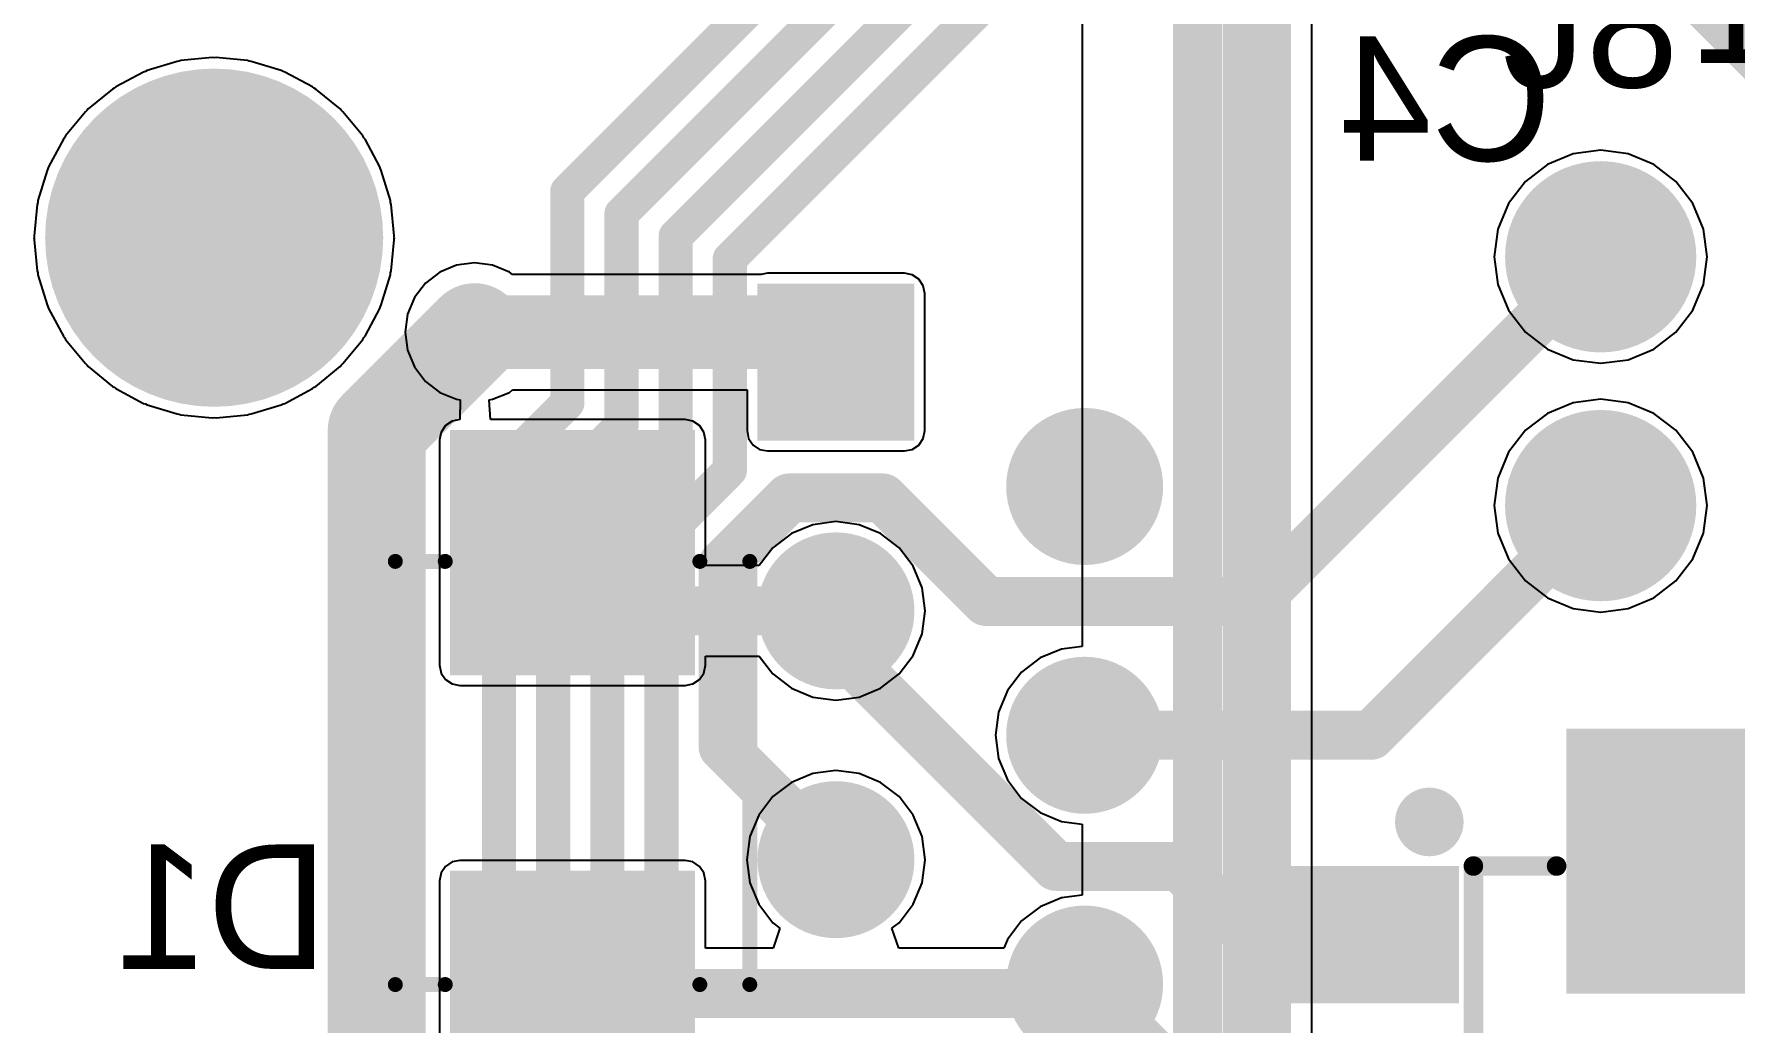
# Model space of a CAD drawing. Extents: x 5 to 126, y 30 to 120.
# Drawn here: x 35.25 to 52.61, y 63.45 to 73.54 of the extents above; entities that cross this region are included whole.
import ezdxf

# ---------------------------------------------------------------- set-up
doc = ezdxf.new("R2010")
doc.units = 0
doc.layers.get('0').update_dxf_attribs({"linetype": 'CONTINUOUS'})
for name, color, linetype in [('BOTTOMLAYER', 5, 'CONTINUOUS'), ('BOTTOMOVERLAY', 54, 'CONTINUOUS'), ('BOTTOMPASTE', 16, 'CONTINUOUS'), ('BOTTOMSOLDER', 6, 'CONTINUOUS'), ('MECHANICAL15', 56, 'CONTINUOUS'), ('MULTILAYER', 9, 'CONTINUOUS'), ('TOPLAYER', 1, 'CONTINUOUS'), ('TOPOVERLAY', 2, 'CONTINUOUS'), ('TOPPASTE', 8, 'CONTINUOUS'), ('TOPSOLDER', 216, 'CONTINUOUS')]:
    doc.layers.add(name, color=color, linetype=linetype)

# ---------------------------------------------------------------- blocks, each defined once
blk = doc.blocks.new('22_23_2021_13')
at = {"layer": 'BOTTOMLAYER', "const_width": 0.8749995199999999}
for points in [[(-1.70749976, 0, 1), (-0.83250024, 0, 1)], [(0.83250024, 0, 1), (1.70749976, 0, 1)]]:
    blk.add_lwpolyline(points, format="xyb", close=True, dxfattribs=at)
at = {"layer": 'BOTTOMSOLDER', "const_width": 0.9765995199999999}
for points in [[(-1.75829976, 0, 1), (-0.7817002399999999, 0, 1)], [(0.7817002399999999, 0, 1), (1.75829976, 0, 1)]]:
    blk.add_lwpolyline(points, format="xyb", close=True, dxfattribs=at)
at = {"layer": 'MULTILAYER', "const_width": 0.8749995199999999}
for points in [[(-1.70749976, 0, 1), (-0.83250024, 0, 1)], [(0.83250024, 0, 1), (1.70749976, 0, 1)]]:
    blk.add_lwpolyline(points, format="xyb", close=True, dxfattribs=at)
at = {"layer": 'TOPLAYER', "const_width": 0.8749995199999999}
for points in [[(-1.70749976, 0, 1), (-0.83250024, 0, 1)], [(0.83250024, 0, 1), (1.70749976, 0, 1)]]:
    blk.add_lwpolyline(points, format="xyb", close=True, dxfattribs=at)
at = {"layer": 'TOPSOLDER', "const_width": 0.9765995199999999}
for points in [[(-1.75829976, 0, 1), (-0.7817002399999999, 0, 1)], [(0.7817002399999999, 0, 1), (1.75829976, 0, 1)]]:
    blk.add_lwpolyline(points, format="xyb", close=True, dxfattribs=at)
blk = doc.blocks.new('DO_214AA_B_____________B_0')
at = {"layer": 'BOTTOMLAYER'}
for points in [[(-3.40000082, -1.15000024), (-1.10000034, -1.15000024), (-3.40000082, 1.15000024), (-1.10000034, 1.15000024)], [(1.10000034, -1.15000024), (3.40000082, -1.15000024), (1.10000034, 1.15000024), (3.40000082, 1.15000024)]]:
    blk.add_solid(points, dxfattribs=at)
at = {"layer": 'BOTTOMOVERLAY', "const_width": 0.1524}
for points in [[(2.16000076, 1.80999892), (-2.16000076, 1.80999892)], [(-2.16000076, 1.29999994), (-2.16000076, 1.80999892)], [(2.16000076, 1.29999994), (2.16000076, 1.80999892)], [(-2.16000076, -1.80999892), (-2.16000076, -1.29999994)], [(2.16000076, -1.80999892), (2.16000076, -1.29999994)], [(2.16000076, -1.80999892), (-2.16000076, -1.80999892)]]:
    blk.add_lwpolyline(points, dxfattribs=at)
at = {"layer": 'BOTTOMOVERLAY', "const_width": 0.0762}
for points in [[(-2.19810076, 1.80999892, 1), (-2.12190076, 1.80999892, 1)], [(-2.19810076, 1.80999892, 1), (-2.12190076, 1.80999892, 1)], [(2.12190076, 1.80999892, 1), (2.19810076, 1.80999892, 1)], [(2.12190076, 1.80999892, 1), (2.19810076, 1.80999892, 1)], [(-2.19810076, 1.29999994, 1), (-2.12190076, 1.29999994, 1)], [(2.12190076, 1.29999994, 1), (2.19810076, 1.29999994, 1)], [(-2.19810076, -1.29999994, 1), (-2.12190076, -1.29999994, 1)], [(2.12190076, -1.29999994, 1), (2.19810076, -1.29999994, 1)], [(-2.19810076, -1.80999892, 1), (-2.12190076, -1.80999892, 1)], [(-2.19810076, -1.80999892, 1), (-2.12190076, -1.80999892, 1)], [(2.12190076, -1.80999892, 1), (2.19810076, -1.80999892, 1)], [(2.12190076, -1.80999892, 1), (2.19810076, -1.80999892, 1)]]:
    blk.add_lwpolyline(points, format="xyb", close=True, dxfattribs=at)
at = {"layer": 'BOTTOMPASTE'}
for points in [[(-3.40000082, -1.15000024), (-1.10000034, -1.15000024), (-3.40000082, 1.15000024), (-1.10000034, 1.15000024)], [(1.10000034, -1.15000024), (3.40000082, -1.15000024), (1.10000034, 1.15000024), (3.40000082, 1.15000024)]]:
    blk.add_solid(points, dxfattribs=at)
at = {"layer": 'BOTTOMSOLDER'}
for points in [[(-3.50160082, -1.25160024), (-0.99840034, -1.25160024), (-3.50160082, 1.25160024), (-0.99840034, 1.25160024)], [(0.99840034, -1.25160024), (3.50160082, -1.25160024), (0.99840034, 1.25160024), (3.50160082, 1.25160024)]]:
    blk.add_solid(points, dxfattribs=at)
blk = doc.blocks.new('61500814221_20')
at = {"layer": 'BOTTOMLAYER'}
for points, const_width in [([(-3.5249993, 6.729984, 1), (-2.8250007, 6.729984, 1)], 0.6999985999999999), ([(-0.9849992999999999, 6.729984, 1), (-0.2850007, 6.729984, 1)], 0.6999985999999999), ([(1.5550007, 6.729984, 1), (2.2549993, 6.729984, 1)], 0.6999985999999999), ([(-2.2549993, 4.189984, 1), (-1.5550007, 4.189984, 1)], 0.6999985999999999), ([(0.2850007, 4.189984, 1), (0.9849992999999999, 4.189984, 1)], 0.6999985999999999), ([(-6.52750028, -2.160016, 1), (-4.90249972, -2.160016, 1)], 1.6250031)]:
    blk.add_lwpolyline(points, format="xyb", close=True, dxfattribs=dict(at, const_width=const_width))
blk.add_solid([(-5.1449986, 3.4899854), (-3.7450014, 3.4899854), (-5.1449986, 4.8899826), (-3.7450014, 4.8899826)], dxfattribs=at)
at = {"layer": 'BOTTOMSOLDER'}
for points, const_width in [([(-3.5757993, 6.729984, 1), (-2.7742007, 6.729984, 1)], 0.8015985999999999), ([(-1.0357993, 6.729984, 1), (-0.2342007, 6.729984, 1)], 0.8015985999999999), ([(1.5042007, 6.729984, 1), (2.3057993, 6.729984, 1)], 0.8015985999999999), ([(-2.3057993, 4.189984, 1), (-1.5042007, 4.189984, 1)], 0.8015985999999999), ([(0.2342007, 4.189984, 1), (1.0357993, 4.189984, 1)], 0.8015985999999999), ([(-6.57830028, -2.160016, 1), (-4.85169972, -2.160016, 1)], 1.7266031)]:
    blk.add_lwpolyline(points, format="xyb", close=True, dxfattribs=dict(at, const_width=const_width))
blk.add_solid([(-5.2465986, 3.3883854), (-3.6434014, 3.3883854), (-5.2465986, 4.9915826), (-3.6434014, 4.9915826)], dxfattribs=at)
at = {"layer": 'MULTILAYER'}
for points, const_width in [([(-3.5249993, 6.729984, 1), (-2.8250007, 6.729984, 1)], 0.6999985999999999), ([(-0.9849992999999999, 6.729984, 1), (-0.2850007, 6.729984, 1)], 0.6999985999999999), ([(1.5550007, 6.729984, 1), (2.2549993, 6.729984, 1)], 0.6999985999999999), ([(-2.2549993, 4.189984, 1), (-1.5550007, 4.189984, 1)], 0.6999985999999999), ([(0.2850007, 4.189984, 1), (0.9849992999999999, 4.189984, 1)], 0.6999985999999999), ([(-6.52750028, -2.160016, 1), (-4.90249972, -2.160016, 1)], 1.6250031)]:
    blk.add_lwpolyline(points, format="xyb", close=True, dxfattribs=dict(at, const_width=const_width))
blk.add_solid([(-5.1449986, 3.4899854), (-3.7450014, 3.4899854), (-5.1449986, 4.8899826), (-3.7450014, 4.8899826)], dxfattribs=at)
at = {"layer": 'TOPLAYER'}
for points, const_width in [([(-3.5249993, 6.729984, 1), (-2.8250007, 6.729984, 1)], 0.6999985999999999), ([(-0.9849992999999999, 6.729984, 1), (-0.2850007, 6.729984, 1)], 0.6999985999999999), ([(1.5550007, 6.729984, 1), (2.2549993, 6.729984, 1)], 0.6999985999999999), ([(-2.2549993, 4.189984, 1), (-1.5550007, 4.189984, 1)], 0.6999985999999999), ([(0.2850007, 4.189984, 1), (0.9849992999999999, 4.189984, 1)], 0.6999985999999999), ([(-6.52750028, -2.160016, 1), (-4.90249972, -2.160016, 1)], 1.6250031)]:
    blk.add_lwpolyline(points, format="xyb", close=True, dxfattribs=dict(at, const_width=const_width))
blk.add_solid([(-5.1449986, 3.4899854), (-3.7450014, 3.4899854), (-5.1449986, 4.8899826), (-3.7450014, 4.8899826)], dxfattribs=at)
at = {"layer": 'TOPOVERLAY', "const_width": 0.1999996}
blk.add_lwpolyline([(7.899999439999999, 8.23998352), (-7.899999439999999, 8.23998352)], dxfattribs=at)
at = {"layer": 'TOPSOLDER'}
for points, const_width in [([(-3.5757993, 6.729984, 1), (-2.7742007, 6.729984, 1)], 0.8015985999999999), ([(-1.0357993, 6.729984, 1), (-0.2342007, 6.729984, 1)], 0.8015985999999999), ([(1.5042007, 6.729984, 1), (2.3057993, 6.729984, 1)], 0.8015985999999999), ([(-2.3057993, 4.189984, 1), (-1.5042007, 4.189984, 1)], 0.8015985999999999), ([(0.2342007, 4.189984, 1), (1.0357993, 4.189984, 1)], 0.8015985999999999), ([(-6.57830028, -2.160016, 1), (-4.85169972, -2.160016, 1)], 1.7266031)]:
    blk.add_lwpolyline(points, format="xyb", close=True, dxfattribs=dict(at, const_width=const_width))
blk.add_solid([(-5.2465986, 3.3883854), (-3.6434014, 3.3883854), (-5.2465986, 4.9915826), (-3.6434014, 4.9915826)], dxfattribs=at)
blk = doc.blocks.new('WE_CST_EE5_27')
at = {"layer": 'MECHANICAL15', "const_width": 0.0999998}
for points in [[(0, -0.1999996), (0, 0.1999996)], [(-0.1999996, 0), (0.1999996, 0)]]:
    blk.add_lwpolyline(points, dxfattribs=at)
at = {"layer": 'MECHANICAL15', "const_width": 0.0499999}
for points in [[(-0.02499868, 0.1999996, 1), (0.02499868, 0.1999996, 1)], [(-0.22499828, 0, 1), (-0.17500092, 0, 1)], [(0.17500092, 0, 1), (0.22499828, 0, 1)], [(-0.02499868, -0.1999996, 1), (0.02499868, -0.1999996, 1)]]:
    blk.add_lwpolyline(points, format="xyb", close=True, dxfattribs=at)
at = {"layer": 'TOPLAYER'}
for points in [[(-1.49999954, 1.34999984), (1.49999954, 1.34999984), (-1.49999954, 3.84999992), (1.49999954, 3.84999992)], [(-4.39999882, 1.25000004), (-2.80000202, 1.25000004), (-4.39999882, 2.44999764), (-2.80000202, 2.44999764)], [(2.80000202, 1.25000004), (4.39999882, 1.25000004), (2.80000202, 2.44999764), (4.39999882, 2.44999764)], [(-4.39999882, -0.5999987999999999), (-2.80000202, -0.5999987999999999), (-4.39999882, 0.5999987999999999), (-2.80000202, 0.5999987999999999)], [(2.80000202, -0.5999987999999999), (4.39999882, -0.5999987999999999), (2.80000202, 0.5999987999999999), (4.39999882, 0.5999987999999999)], [(-4.39999882, -2.44999764), (-2.80000202, -2.44999764), (-4.39999882, -1.25000004), (-2.80000202, -1.25000004)], [(-1.49999954, -3.84999992), (1.49999954, -3.84999992), (-1.49999954, -1.34999984), (1.49999954, -1.34999984)], [(2.80000202, -2.44999764), (4.39999882, -2.44999764), (2.80000202, -1.25000004), (4.39999882, -1.25000004)]]:
    blk.add_solid(points, dxfattribs=at)
at = {"layer": 'TOPOVERLAY'}
for points, const_width in [([(-2.89999928, 2.99999908, 1), (-3.09999888, 2.99999908, 1)], 0.499999), ([(-3.22499736, 2.99999908, 1), (-2.9750004, 2.99999908, 1)], 0.2499995), ([(-3.02499776, 2.99999908, 1), (-2.7750008, 2.99999908, 1)], 0.2499995), ([(-2.59999988, 2.54999998, 1), (-2.50000008, 2.54999998, 1)], 0.0999998), ([(-2.59999988, 2.54999998, 1), (-2.50000008, 2.54999998, 1)], 0.0999998), ([(-1.74999904, 2.54999998, 1), (-1.64999924, 2.54999998, 1)], 0.0999998), ([(1.65000178, 2.54999998, 1), (1.75000158, 2.54999998, 1)], 0.0999998), ([(2.50000008, 2.54999998, 1), (2.59999988, 2.54999998, 1)], 0.0999998), ([(2.50000008, 2.54999998, 1), (2.59999988, 2.54999998, 1)], 0.0999998), ([(-2.59999988, -2.54999998, 1), (-2.50000008, -2.54999998, 1)], 0.0999998), ([(-2.59999988, -2.54999998, 1), (-2.50000008, -2.54999998, 1)], 0.0999998), ([(-1.75000158, -2.54999998, 1), (-1.65000178, -2.54999998, 1)], 0.0999998), ([(1.65000178, -2.54999998, 1), (1.75000158, -2.54999998, 1)], 0.0999998), ([(2.50000008, -2.54999998, 1), (2.59999988, -2.54999998, 1)], 0.0999998), ([(2.50000008, -2.54999998, 1), (2.59999988, -2.54999998, 1)], 0.0999998)]:
    blk.add_lwpolyline(points, format="xyb", close=True, dxfattribs=dict(at, const_width=const_width))
at = {"layer": 'TOPOVERLAY', "const_width": 0.1999996}
for points in [[(-2.54999998, -2.54999998), (-2.54999998, 2.54999998)], [(-2.54999998, 2.54999998), (-1.69999914, 2.54999998)], [(1.70000168, 2.54999998), (2.54999998, 2.54999998)], [(2.54999998, -2.54999998), (2.54999998, 2.54999998)], [(-2.54999998, -2.54999998), (-1.70000168, -2.54999998)], [(1.70000168, -2.54999998), (2.54999998, -2.54999998)]]:
    blk.add_lwpolyline(points, dxfattribs=at)
at = {"layer": 'TOPPASTE'}
for points in [[(-1.49999954, 1.34999984), (1.49999954, 1.34999984), (-1.49999954, 3.84999992), (1.49999954, 3.84999992)], [(-4.39999882, 1.25000004), (-2.80000202, 1.25000004), (-4.39999882, 2.44999764), (-2.80000202, 2.44999764)], [(2.80000202, 1.25000004), (4.39999882, 1.25000004), (2.80000202, 2.44999764), (4.39999882, 2.44999764)], [(-4.39999882, -0.5999987999999999), (-2.80000202, -0.5999987999999999), (-4.39999882, 0.5999987999999999), (-2.80000202, 0.5999987999999999)], [(2.80000202, -0.5999987999999999), (4.39999882, -0.5999987999999999), (2.80000202, 0.5999987999999999), (4.39999882, 0.5999987999999999)], [(-4.39999882, -2.44999764), (-2.80000202, -2.44999764), (-4.39999882, -1.25000004), (-2.80000202, -1.25000004)], [(-1.49999954, -3.84999992), (1.49999954, -3.84999992), (-1.49999954, -1.34999984), (1.49999954, -1.34999984)], [(2.80000202, -2.44999764), (4.39999882, -2.44999764), (2.80000202, -1.25000004), (4.39999882, -1.25000004)]]:
    blk.add_solid(points, dxfattribs=at)
at = {"layer": 'TOPSOLDER'}
for points in [[(-1.60159954, 1.24839984), (1.60159954, 1.24839984), (-1.60159954, 3.95159992), (1.60159954, 3.95159992)], [(-4.50159882, 1.14840004), (-2.69840202, 1.14840004), (-4.50159882, 2.55159764), (-2.69840202, 2.55159764)], [(2.69840202, 1.14840004), (4.50159882, 1.14840004), (2.69840202, 2.55159764), (4.50159882, 2.55159764)], [(-4.50159882, -0.7015988), (-2.69840202, -0.7015988), (-4.50159882, 0.7015988), (-2.69840202, 0.7015988)], [(2.69840202, -0.7015988), (4.50159882, -0.7015988), (2.69840202, 0.7015988), (4.50159882, 0.7015988)], [(-4.50159882, -2.55159764), (-2.69840202, -2.55159764), (-4.50159882, -1.14840004), (-2.69840202, -1.14840004)], [(2.69840202, -2.55159764), (4.50159882, -2.55159764), (2.69840202, -1.14840004), (4.50159882, -1.14840004)], [(-1.60159954, -3.95159992), (1.60159954, -3.95159992), (-1.60159954, -1.24839984), (1.60159954, -1.24839984)]]:
    blk.add_solid(points, dxfattribs=at)

msp = doc.modelspace()

# ---------------------------------------------------------------- linework, layer by layer
at = {"layer": 'BOTTOMLAYER'}
for p, q in [((45.95617936, 74.64586544), (45.95617936, 67.292855)), ((48.29846322, 57.90745086), (48.29846322, 73.9682036)), ((36.73159786, 73.26675211999999), (36.71128548, 73.2647506)), ((36.7511203, 73.27267286), (36.73159786, 73.26675211999999)), ((37.06967694, 73.30404693999999), (36.7511203, 73.27267286)), ((37.08998932, 73.30204796), (37.06967694, 73.30404693999999)), ((37.11029154, 73.30404693999999), (37.08998932, 73.30204796)), ((37.42884818, 73.27267286), (37.11029154, 73.30404693999999)), ((37.44837062, 73.26674958), (37.42884818, 73.27267286)), ((37.468683, 73.2647506), (37.44837062, 73.26674958)), ((36.36744822, 73.15628751999999), (36.08514754, 73.00539119999999)), ((36.38697574, 73.1622108), (36.36744822, 73.15628751999999)), ((36.40497164, 73.17182978), (36.38697574, 73.1622108)), ((36.71128548, 73.2647506), (36.40497164, 73.17182978)), ((37.77499684, 73.17182978), (37.468683, 73.2647506)), ((37.79299528, 73.16220826), (37.77499684, 73.17182978)), ((37.81251772, 73.15628751999999), (37.79299528, 73.16220826)), ((38.09482094, 73.00539374), (37.81251772, 73.15628751999999)), ((36.05137824, 72.98282838), (35.80393906, 72.77976045999999)), ((36.06936398, 72.99244227999999), (36.05137824, 72.98282838)), ((36.06937414, 72.9924499), (36.06936398, 72.99244227999999)), ((36.06938684, 72.99245752), (36.06937414, 72.9924499)), ((36.08514754, 73.00539119999999), (36.06938684, 72.99245752)), ((38.11058672, 72.99245244), (38.09482094, 73.00539374)), ((38.11060704, 72.99243974), (38.11058672, 72.99245244)), ((38.1285877, 72.98282838), (38.11060704, 72.99243974)), ((38.37602941999999, 72.77976045999999), (38.1285877, 72.98282838)), ((35.77522182, 72.75104322), (35.5721539, 72.5036015)), ((35.79098252, 72.7639769), (35.77522182, 72.75104322)), ((35.79099268, 72.7639896), (35.79098252, 72.7639769)), ((35.79100538, 72.76399975999999), (35.79099268, 72.7639896)), ((35.80393906, 72.77976045999999), (35.79100538, 72.76399975999999)), ((38.3889631, 72.76399975999999), (38.37602941999999, 72.77976045999999)), ((38.3889758, 72.7639896), (38.3889631, 72.76399975999999)), ((38.38898596, 72.7639769), (38.3889758, 72.7639896)), ((38.40474666, 72.75104322), (38.38898596, 72.7639769)), ((38.60781458, 72.50360404), (38.40474666, 72.75104322)), ((35.54958853999999, 72.46983474), (35.39869476, 72.18753152)), ((35.56252984, 72.48560051999999), (35.54958853999999, 72.46983474)), ((35.56254254, 72.48562084), (35.56252984, 72.48560051999999)), ((35.5721539, 72.5036015), (35.56254254, 72.48562084)), ((38.61742848, 72.4856183), (38.60781458, 72.50360404)), ((38.6174361, 72.48560814), (38.61742848, 72.4856183)), ((38.61744372, 72.48559544), (38.6174361, 72.48560814)), ((38.6303774, 72.46983474), (38.61744372, 72.48559544)), ((38.78127371999999, 72.18753405999999), (38.6303774, 72.46983474)), ((50.96853408, 72.32044718), (50.70625114, 72.21180629999999)), ((51.25000163999999, 72.35750324), (50.96853408, 72.32044718)), ((51.5314692, 72.32044718), (51.25000163999999, 72.35750324)), ((51.79375214, 72.21180629999999), (51.5314692, 72.32044718)), ((35.3831525, 72.15001063999999), (35.29023168, 71.84369679999999)), ((35.39277402, 72.16800907999999), (35.3831525, 72.15001063999999)), ((35.39869476, 72.18753152), (35.39277402, 72.16800907999999)), ((38.787197, 72.16800654), (38.78127371999999, 72.18753405999999)), ((38.79681598, 72.15001063999999), (38.787197, 72.16800654)), ((38.88973679999999, 71.84369679999999), (38.79681598, 72.15001063999999)), ((50.70625114, 72.21180629999999), (50.48102171999999, 72.03897961999999)), ((52.01898156, 72.03897961999999), (51.79375214, 72.21180629999999)), ((50.48102171999999, 72.03897961999999), (50.30819503999999, 71.81375274)), ((52.19180824, 71.81375274), (52.01898156, 72.03897961999999)), ((35.28230942, 71.80386198), (35.25093534, 71.48530534)), ((35.28823269999999, 71.82338442), (35.28230942, 71.80386198)), ((35.29023168, 71.84369679999999), (35.28823269999999, 71.82338442)), ((38.89173831999999, 71.82338442), (38.88973679999999, 71.84369679999999)), ((38.89765906, 71.80386198), (38.89173831999999, 71.82338442)), ((38.92903314, 71.48530534), (38.89765906, 71.80386198)), ((50.30819503999999, 71.81375274), (50.19955416, 71.55146726)), ((52.30044912, 71.55146726), (52.19180824, 71.81375274)), ((50.19955416, 71.55146726), (50.1624981, 71.2699997)), ((52.33750517999999, 71.2699997), (52.30044912, 71.55146726)), ((35.25194118, 71.47507929999999), (35.24993712, 71.46499804)), ((35.24993712, 71.46499804), (35.25194118, 71.45491677999999)), ((35.25093534, 71.48530534), (35.25194118, 71.47507929999999)), ((35.25194118, 71.45491677999999), (35.25093534, 71.44469074)), ((35.25093534, 71.44469074), (35.28230942, 71.1261341)), ((38.89765906, 71.1261341), (38.92903314, 71.44469074)), ((38.9280273, 71.47507929999999), (38.92903314, 71.48530534)), ((38.93003136, 71.46499804), (38.9280273, 71.47507929999999)), ((38.9280273, 71.45491677999999), (38.93003136, 71.46499804)), ((38.92903314, 71.44469074), (38.9280273, 71.45491677999999)), ((39.56640296, 71.18510782), (39.39533904, 71.11425197999999)), ((39.74997384, 71.20927592), (39.56640296, 71.18510782)), ((39.93354472, 71.18510782), (39.74997384, 71.20927592)), ((40.10460864, 71.11425197999999), (39.93354472, 71.18510782)), ((50.1624981, 71.2699997), (50.19955416, 70.98853213999999)), ((52.30044912, 70.98853213999999), (52.33750517999999, 71.2699997)), ((35.28230942, 71.1261341), (35.28823016, 71.10661166)), ((35.28823016, 71.10661166), (35.29023168, 71.08629927999999)), ((35.29023168, 71.08629927999999), (35.3831525, 70.77998543999999)), ((38.79681598, 70.77998543999999), (38.88973679999999, 71.08629927999999)), ((38.88973679999999, 71.08629927999999), (38.89173578, 71.10661166)), ((38.89173578, 71.10661166), (38.89765906, 71.1261341)), ((39.39533904, 71.11425197999999), (39.24844576, 71.00153694)), ((40.13681584, 71.08953778), (40.10460864, 71.11425197999999)), ((42.67644754, 71.08953778), (40.13681584, 71.08953778)), ((42.73998564, 71.10217682), (42.67644754, 71.08953778)), ((44.13998283999999, 71.10217682), (42.73998564, 71.10217682)), ((44.2192664, 71.08640596), (44.13998283999999, 71.10217682)), ((44.28648242, 71.04149622), (44.2192664, 71.08640596)), ((44.33139216, 70.9742802), (44.28648242, 71.04149622)), ((39.13573072, 70.85464112), (39.06487488, 70.68357974)), ((39.24844576, 71.00153694), (39.13573072, 70.85464112)), ((44.34716302, 70.89499664), (44.33139216, 70.9742802)), ((44.34716302, 69.49499944), (44.34716302, 70.89499664)), ((50.19955416, 70.98853213999999), (50.30819503999999, 70.72624666)), ((52.19180824, 70.72624666), (52.30044912, 70.98853213999999)), ((35.3831525, 70.77998543999999), (35.39277148, 70.76198954)), ((35.39277148, 70.76198954), (35.39869476, 70.74246201999999)), ((35.39869476, 70.74246201999999), (35.54959108, 70.46016134)), ((38.63037994, 70.46016134), (38.78127371999999, 70.74246456)), ((38.78127371999999, 70.74246456), (38.78719445999999, 70.76198699999999)), ((38.78719445999999, 70.76198699999999), (38.79681598, 70.77998543999999)), ((39.06487488, 70.68357974), (39.04070678, 70.50000886)), ((50.30819503999999, 70.72624666), (50.48102171999999, 70.50101978)), ((52.01898156, 70.50101978), (52.19180824, 70.72624666)), ((39.04070678, 70.50000886), (39.06487488, 70.31643797999999)), ((50.48102171999999, 70.50101978), (50.70625114, 70.3281931)), ((51.79375214, 70.3281931), (52.01898156, 70.50101978)), ((35.54959108, 70.46016134), (35.56252476, 70.44440064)), ((35.56252476, 70.44440064), (35.56253238, 70.44438794)), ((35.56253238, 70.44438794), (35.56254, 70.44437778)), ((35.56254, 70.44437778), (35.5721539, 70.42639204)), ((35.5721539, 70.42639204), (35.77522182, 70.17895286)), ((38.40474666, 70.17895286), (38.60781458, 70.42639458)), ((38.60781458, 70.42639458), (38.61742594, 70.44437524)), ((38.61742594, 70.44437524), (38.61743864, 70.44439555999999)), ((38.61743864, 70.44439555999999), (38.63037994, 70.46016134)), ((39.06487488, 70.31643797999999), (39.13573072, 70.14537659999999)), ((50.70625114, 70.3281931), (50.96853408, 70.21955222)), ((51.5314692, 70.21955222), (51.79375214, 70.3281931)), ((35.77522182, 70.17895286), (35.79098252, 70.16601917999999)), ((35.79098252, 70.16601917999999), (35.79099268, 70.16600648)), ((35.79099268, 70.16600648), (35.79100538, 70.16599631999999)), ((35.79100538, 70.16599631999999), (35.80393906, 70.15023561999999)), ((35.80393906, 70.15023561999999), (36.05138078, 69.9471677)), ((38.12859024, 69.9471677), (38.37602941999999, 70.15023561999999)), ((38.37602941999999, 70.15023561999999), (38.3889631, 70.16599631999999)), ((38.3889631, 70.16599631999999), (38.3889758, 70.16600648)), ((38.3889758, 70.16600648), (38.38898596, 70.16601917999999)), ((38.38898596, 70.16601917999999), (38.40474666, 70.17895286)), ((39.13573072, 70.14537659999999), (39.24844576, 69.99848078)), ((50.96853408, 70.21955222), (51.25000163999999, 70.18249616)), ((51.25000163999999, 70.18249616), (51.5314692, 70.21955222)), ((39.24844576, 69.99848078), (39.39533904, 69.88576574)), ((36.05138078, 69.9471677), (36.06936143999999, 69.93755634)), ((36.06936143999999, 69.93755634), (36.06938176, 69.93754364)), ((36.06938176, 69.93754364), (36.08514754, 69.92460233999999)), ((36.08514754, 69.92460233999999), (36.36745076, 69.77370856)), ((37.81252026, 69.77370856), (38.09482094, 69.92460487999999)), ((38.09482094, 69.92460487999999), (38.11058164, 69.93753856)), ((38.11058164, 69.93753856), (38.11059434, 69.93754618)), ((38.11059434, 69.93754618), (38.1106045, 69.93755379999999)), ((38.1106045, 69.93755379999999), (38.12859024, 69.9471677)), ((39.39533904, 69.88576574), (39.56640296, 69.81490989999999)), ((39.56640296, 69.81490989999999), (39.60079964, 69.81038108)), ((39.60079964, 69.81038108), (39.59999699999999, 69.60718107999999)), ((39.89914804, 69.81038108), (39.93354472, 69.81490989999999)), ((39.91246526, 69.60718107999999), (39.89914804, 69.81038108)), ((39.93354472, 69.81490989999999), (40.10460864, 69.88576574)), ((40.10460864, 69.88576574), (40.13681584, 69.91047994)), ((40.13681584, 69.91047994), (42.53280546, 69.91047994)), ((42.53280546, 69.91047994), (42.53280546, 69.49499944)), ((51.25000163999999, 69.81750324), (50.96853408, 69.78044718)), ((51.5314692, 69.78044718), (51.25000163999999, 69.81750324)), ((36.36745076, 69.77370856), (36.3869732, 69.76778782)), ((36.3869732, 69.76778782), (36.40497164, 69.7581663)), ((36.40497164, 69.7581663), (36.71128548, 69.66524548)), ((36.71128548, 69.66524548), (36.73159786, 69.6632465)), ((36.73159786, 69.6632465), (36.7511203, 69.65732322)), ((36.7511203, 69.65732322), (37.06967694, 69.62594914)), ((37.06967694, 69.62594914), (37.08997916, 69.62794812)), ((37.08997916, 69.62794812), (37.11029154, 69.62594914)), ((37.11029154, 69.62594914), (37.42884818, 69.65732322)), ((37.42884818, 69.65732322), (37.44837062, 69.66324396)), ((37.44837062, 69.66324396), (37.468683, 69.66524548)), ((37.468683, 69.66524548), (37.77499684, 69.7581663)), ((37.77499684, 69.7581663), (37.79299274, 69.76778528)), ((37.79299274, 69.76778528), (37.81252026, 69.77370856)), ((50.70625114, 69.6718063), (50.48102171999999, 69.49897962)), ((50.96853408, 69.78044718), (50.70625114, 69.6718063)), ((51.79375214, 69.6718063), (51.5314692, 69.78044718)), ((52.01898156, 69.49897962), (51.79375214, 69.6718063)), ((39.40859022, 69.47928446), (39.39281936, 69.4000009)), ((39.45349995999999, 69.54650047999999), (39.40859022, 69.47928446)), ((39.52071598, 69.59141022), (39.45349995999999, 69.54650047999999)), ((39.59999699999999, 69.60718107999999), (39.52071598, 69.59141022)), ((41.90000002, 69.60718107999999), (39.91246526, 69.60718107999999)), ((41.97928358, 69.59141022), (41.90000002, 69.60718107999999)), ((42.0464996, 69.54650047999999), (41.97928358, 69.59141022)), ((42.09140934, 69.47928446), (42.0464996, 69.54650047999999)), ((42.10718019999999, 69.4000009), (42.09140934, 69.47928446)), ((42.53280546, 69.49499944), (42.54857632, 69.41571588)), ((44.33139216, 69.41571588), (44.34716302, 69.49499944)), ((50.48102171999999, 69.49897962), (50.30819503999999, 69.27375273999999)), ((52.19180824, 69.27375273999999), (52.01898156, 69.49897962)), ((39.39281936, 69.4000009), (39.39281936, 67.10000042)), ((42.10718019999999, 68.11707738), (42.10718019999999, 69.4000009)), ((42.54857632, 69.41571588), (42.59348606, 69.34849985999999)), ((42.59348606, 69.34849985999999), (42.66070208, 69.30359012)), ((42.66070208, 69.30359012), (42.73998564, 69.28781925999999)), ((42.73998564, 69.28781925999999), (44.13998283999999, 69.28781925999999)), ((44.13998283999999, 69.28781925999999), (44.2192664, 69.30359012)), ((44.2192664, 69.30359012), (44.28648242, 69.34849985999999)), ((44.28648242, 69.34849985999999), (44.33139216, 69.41571588)), ((50.30819503999999, 69.27375273999999), (50.19955416, 69.01146725999999)), ((52.30044912, 69.01146725999999), (52.19180824, 69.27375273999999)), ((50.19955416, 69.01146725999999), (50.1624981, 68.7299997)), ((52.33750517999999, 68.7299997), (52.30044912, 69.01146725999999)), ((50.1624981, 68.7299997), (50.19955416, 68.44853214)), ((52.30044912, 68.44853214), (52.33750517999999, 68.7299997)), ((42.98448858, 68.44393982), (42.79581484, 68.29916743999999)), ((43.20420112, 68.53494802), (42.98448858, 68.44393982)), ((43.43998423999999, 68.56598936), (43.20420112, 68.53494802)), ((43.67576735999999, 68.53494802), (43.43998423999999, 68.56598936)), ((43.8954799, 68.44393982), (43.67576735999999, 68.53494802)), ((44.08415364, 68.29916743999999), (43.8954799, 68.44393982)), ((50.19955416, 68.44853214), (50.30819503999999, 68.18624666)), ((52.19180824, 68.18624666), (52.30044912, 68.44853214)), ((42.79581484, 68.29916743999999), (42.65609452, 68.11707738)), ((44.22892602, 68.11049369999999), (44.08415364, 68.29916743999999)), ((42.65609452, 68.11707738), (42.10718019999999, 68.11707738)), ((44.31993422, 67.89078116), (44.22892602, 68.11049369999999)), ((50.30819503999999, 68.18624666), (50.48102171999999, 67.96101978)), ((52.01898156, 67.96101978), (52.19180824, 68.18624666)), ((44.35097555999999, 67.65499804), (44.31993422, 67.89078116)), ((50.48102171999999, 67.96101978), (50.70625114, 67.7881931)), ((51.79375214, 67.7881931), (52.01898156, 67.96101978)), ((50.70625114, 67.7881931), (50.96853408, 67.67955221999999)), ((51.5314692, 67.67955221999999), (51.79375214, 67.7881931)), ((44.31993422, 67.41921492), (44.35097555999999, 67.65499804)), ((50.96853408, 67.67955221999999), (51.25000163999999, 67.64249616)), ((51.25000163999999, 67.64249616), (51.5314692, 67.67955221999999)), ((44.22892602, 67.19950238), (44.31993422, 67.41921492)), ((42.10718019999999, 67.10000042), (42.10718019999999, 67.19291869999999)), ((42.10718019999999, 67.19291869999999), (42.65609452, 67.19291869999999)), ((42.65609452, 67.19291869999999), (42.79581484, 67.01082864)), ((44.08415364, 67.01082864), (44.22892602, 67.19950238)), ((45.74420112, 67.26494801999999), (45.52448858, 67.17393982)), ((45.95617936, 67.292855), (45.74420112, 67.26494801999999)), ((39.39281936, 67.10000042), (39.40859022, 67.02071686)), ((39.40859022, 67.02071686), (39.45349995999999, 66.95350083999999)), ((42.0464996, 66.95350083999999), (42.09140934, 67.02071686)), ((42.09140934, 67.02071686), (42.10718019999999, 67.10000042)), ((45.33581484, 67.02916744), (45.19104246, 66.8404937)), ((45.52448858, 67.17393982), (45.33581484, 67.02916744)), ((39.45349995999999, 66.95350083999999), (39.52071598, 66.9085911)), ((39.52071598, 66.9085911), (39.59999954, 66.89282023999999)), ((39.59999954, 66.89282023999999), (41.90000002, 66.89282023999999)), ((41.90000002, 66.89282023999999), (41.97928358, 66.9085911)), ((41.97928358, 66.9085911), (42.0464996, 66.95350083999999)), ((42.79581484, 67.01082864), (42.98448858, 66.86605626)), ((42.98448858, 66.86605626), (43.20420112, 66.77504806)), ((43.67576735999999, 66.77504806), (43.8954799, 66.86605626)), ((43.8954799, 66.86605626), (44.08415364, 67.01082864)), ((43.20420112, 66.77504806), (43.43998423999999, 66.74400672)), ((43.43998423999999, 66.74400672), (43.67576735999999, 66.77504806)), ((45.19104246, 66.8404937), (45.10003425999999, 66.62078115999999)), ((45.10003425999999, 66.62078115999999), (45.06899292, 66.38499804)), ((45.06899292, 66.38499804), (45.10003425999999, 66.14921491999999)), ((45.10003425999999, 66.14921491999999), (45.19104246, 65.92950238)), ((43.20420112, 65.99494802), (42.98448858, 65.90393981999999)), ((43.43998423999999, 66.02598936), (43.20420112, 65.99494802)), ((43.67576735999999, 65.99494802), (43.43998423999999, 66.02598936)), ((43.8954799, 65.90393981999999), (43.67576735999999, 65.99494802)), ((42.98448858, 65.90393981999999), (42.79581484, 65.75916744)), ((44.08415364, 65.75916744), (43.8954799, 65.90393981999999)), ((45.19104246, 65.92950238), (45.33581484, 65.74082863999999)), ((42.79581484, 65.75916744), (42.65104246, 65.5704937)), ((44.22892602, 65.5704937), (44.08415364, 65.75916744)), ((45.33581484, 65.74082863999999), (45.52448858, 65.59605626)), ((42.65104246, 65.5704937), (42.56003425999999, 65.35078116)), ((44.31993422, 65.35078116), (44.22892602, 65.5704937)), ((45.52448858, 65.59605626), (45.74420112, 65.50504806)), ((45.74420112, 65.50504806), (45.95617682, 65.47714108)), ((45.95617682, 65.47714108), (45.95617682, 64.752855)), ((42.56003425999999, 65.35078116), (42.52899292, 65.11499804)), ((44.35097555999999, 65.11499804), (44.31993422, 65.35078116)), ((39.59999954, 65.10717992), (39.52071598, 65.09140905999999)), ((41.90000002, 65.10717992), (39.59999954, 65.10717992)), ((41.97928358, 65.09140905999999), (41.90000002, 65.10717992)), ((42.52899292, 65.11499804), (42.56003425999999, 64.87921492)), ((44.31993422, 64.87921492), (44.35097555999999, 65.11499804)), ((39.40859022, 64.97928329999999), (39.39281936, 64.89999974)), ((39.45349995999999, 65.04649932), (39.40859022, 64.97928329999999)), ((39.52071598, 65.09140905999999), (39.45349995999999, 65.04649932)), ((42.0464996, 65.04649932), (41.97928358, 65.09140905999999)), ((42.09140934, 64.97928329999999), (42.0464996, 65.04649932)), ((42.10718019999999, 64.89999974), (42.09140934, 64.97928329999999)), ((39.39281936, 64.89999974), (39.39281936, 62.59999926)), ((42.10718019999999, 64.21207883999999), (42.10718019999999, 64.89999974)), ((42.56003425999999, 64.87921492), (42.65104246, 64.65950237999999)), ((44.22892602, 64.65950237999999), (44.31993422, 64.87921492)), ((42.65104246, 64.65950237999999), (42.79581484, 64.47082864)), ((44.08415364, 64.47082864), (44.22892602, 64.65950237999999)), ((45.52448858, 64.63393982), (45.33581484, 64.48916744)), ((45.74420112, 64.72494802), (45.52448858, 64.63393982)), ((45.95617682, 64.752855), (45.74420112, 64.72494802)), ((42.79581484, 64.47082864), (42.86820737999999, 64.41527884)), ((42.86820737999999, 64.41527884), (42.79923114, 64.21207883999999)), ((44.0117611, 64.41527884), (44.08415364, 64.47082864)), ((44.08073734, 64.21207883999999), (44.0117611, 64.41527884)), ((45.33581484, 64.48916744), (45.19104246, 64.30049369999999)), ((45.19104246, 64.30049369999999), (45.15442074, 64.21207883999999)), ((42.79923114, 64.21207883999999), (42.10718019999999, 64.21207883999999)), ((45.15442074, 64.21207883999999), (44.08073734, 64.21207883999999))]:
    msp.add_line(p, q, dxfattribs=at)
for points, const_width in [([(47.83638388, 57.90745086), (47.83638388, 74.41361291999999)], 0.499999), ([(47.13318487999999, 58.19872536), (47.13318487999999, 74.12233841999999)], 0.499999), ([(39.74997384, 70.50000886), (43.13497341999999, 70.50000886)], 0.75000104), ([(43.13497341999999, 70.50000886), (43.43998423999999, 70.19499804)], 0.75000104), ([(40.74999978, 68.25000066), (41.3450024, 67.65499804)], 0.499999), ([(41.3450024, 67.65499804), (43.43998423999999, 67.65499804)], 0.499999), ([(45.88498569999999, 63.74999949999999), (45.97998424, 63.84499803999999)], 0.499999), ([(40.74999978, 63.74999949999999), (45.88498569999999, 63.74999949999999)], 0.499999)]:
    msp.add_lwpolyline(points, dxfattribs=dict(at, const_width=const_width))
for points, const_width in [([(39.49997433999999, 70.50000886, 1), (39.99997334, 70.50000886, 1)], 0.499999), ([(39.56247358, 70.50000886, 1), (39.9374741, 70.50000886, 1)], 0.37500052), ([(42.94747315999999, 70.50000886, 1), (43.32247367999999, 70.50000886, 1)], 0.37500052), ([(42.94747315999999, 70.50000886, 1), (43.32247367999999, 70.50000886, 1)], 0.37500052), ([(43.25248398, 70.19499804, 1), (43.62748449999999, 70.19499804, 1)], 0.37500052), ([(40.6250013, 68.25000066, 1), (40.87499826, 68.25000066, 1)], 0.2499995), ([(41.22000392, 67.65499804, 1), (41.47000088, 67.65499804, 1)], 0.2499995), ([(41.22000392, 67.65499804, 1), (41.47000088, 67.65499804, 1)], 0.2499995), ([(43.31498576, 67.65499804, 1), (43.56498272, 67.65499804, 1)], 0.2499995), ([(45.85498576, 63.84499803999999, 1), (46.10498272, 63.84499803999999, 1)], 0.2499995), ([(40.6250013, 63.74999949999999, 1), (40.87499826, 63.74999949999999, 1)], 0.2499995), ([(45.75998722, 63.74999949999999, 1), (46.00998418, 63.74999949999999, 1)], 0.2499995), ([(45.75998722, 63.74999949999999, 1), (46.00998418, 63.74999949999999, 1)], 0.2499995)]:
    msp.add_lwpolyline(points, format="xyb", close=True, dxfattribs=dict(at, const_width=const_width))
at = {"layer": 'MULTILAYER', "const_width": 0.499999}
msp.add_lwpolyline([(39.49997433999999, 70.50000886, 1), (39.99997334, 70.50000886, 1)], format="xyb", close=True, dxfattribs=at)
at = {"layer": 'TOPLAYER'}
for points, const_width in [([(50.59500168, 75.565), (54.24994484, 71.91005684)], 0.499999), ([(40.69680202, 71.93741518), (43.5000019, 74.74061506)], 0.3499993), ([(41.47914234, 71.93741518), (44.0532012, 74.51147404)], 0.3499993), ([(41.80320062, 71.47913314), (44.6064005, 74.28233302)], 0.3499993), ([(42.35639991999999, 71.24999973999999), (45.25000094, 74.14360076)], 0.3499993), ([(40.69680202, 69.77811546), (40.69680202, 71.93741518)], 0.3499993), ([(41.25000132, 71.7082894), (41.4791271, 71.93741518)], 0.3499993), ([(41.4791271, 71.93741518), (41.47914234, 71.93741518)], 0.3499993), ([(41.25000132, 69.54897444), (41.25000132, 71.7082894)], 0.3499993), ([(41.80320062, 69.31983342), (41.80320062, 71.47913314)], 0.3499993), ([(42.35639991999999, 69.0906924), (42.35639991999999, 71.24999973999999)], 0.3499993), ([(47.73000106, 67.74999912), (51.25000163999999, 71.2699997)], 0.499999), ([(51.25000163999999, 70.7444737), (51.25000163999999, 71.2699997)], 0.499999), ([(38.75000124, 69.50003626), (39.74997384, 70.50000886)], 1.00000054), ([(38.75000124, 61.74999842), (38.75000124, 69.50003626)], 1.00000054), ([(39.99898528, 69.08029872), (40.69680202, 69.77811546)], 0.3499993), ([(40.55218458, 68.8511577), (41.25000132, 69.54897444)], 0.3499993), ([(41.10538388, 68.62201668), (41.80320062, 69.31983342)], 0.3499993), ([(39.99898528, 61.90399608), (39.99898528, 69.08029872)], 0.3499993), ([(41.65858318, 68.39287566), (42.35639991999999, 69.0906924)], 0.3499993), ([(40.55218458, 62.1331371), (40.55218458, 68.8511577)], 0.3499993), ([(42.2867836, 68.1326679), (42.96231438, 68.80819867999999)], 0.499999), ([(42.96231438, 68.80819867999999), (43.9176541, 68.80819867999999)], 0.499999), ([(43.9176541, 68.80819867999999), (44.97585366, 67.74999912)], 0.499999), ([(48.90499998, 66.38499804), (51.25000163999999, 68.7299997)], 0.499999), ([(41.10538388, 62.36227812), (41.10538388, 68.62201668)], 0.3499993), ([(41.65858318, 62.59141914), (41.65858318, 68.39287566)], 0.3499993), ([(42.2867836, 66.26819868), (42.2867836, 68.1326679)], 0.499999), ([(43.43998423999999, 67.29412753999999), (43.43998423999999, 67.65499804)], 0.499999), ([(44.97585366, 67.74999912), (47.73000106, 67.74999912)], 0.499999), ([(43.43998423999999, 67.29412753999999), (45.68731274, 65.04679904)], 0.499999), ([(42.2867836, 66.26819868), (43.43998423999999, 65.11499804)], 0.499999), ([(45.97998424, 66.38499804), (48.90499998, 66.38499804)], 0.499999), ([(52.50000168, 65.09999934), (54.57820174, 63.02179928)], 0.75000104), ([(45.68731274, 65.04679904), (46.94525789999999, 65.04679904)], 0.499999), ([(46.94525789999999, 65.04679904), (47.64205863999999, 64.3499983)], 0.499999), ([(47.64205863999999, 64.3499983), (48.90000126, 64.3499983)], 0.499999), ([(45.97998424, 63.84499803999999), (47.25000202, 62.57498026)], 0.499999)]:
    msp.add_lwpolyline(points, dxfattribs=dict(at, const_width=const_width))
for points, const_width in [([(40.60930156, 71.93741518, 1), (40.78430248, 71.93741518, 1)], 0.17499838), ([(40.60930156, 71.93741518, 1), (40.78430248, 71.93741518, 1)], 0.17499838), ([(41.39162664, 71.93741518, 1), (41.56662756, 71.93741518, 1)], 0.17499838), ([(41.39162664, 71.93741518, 1), (41.56662756, 71.93741518, 1)], 0.17499838), ([(41.39164187999999, 71.93741518, 1), (41.5666428, 71.93741518, 1)], 0.17499838), ([(41.39164187999999, 71.93741518, 1), (41.5666428, 71.93741518, 1)], 0.17499838), ([(41.16250085999999, 71.7082894, 1), (41.33750178, 71.7082894, 1)], 0.17499838), ([(41.16250085999999, 71.7082894, 1), (41.33750178, 71.7082894, 1)], 0.17499838), ([(41.71570016, 71.47913314, 1), (41.89070108, 71.47913314, 1)], 0.17499838), ([(41.71570016, 71.47913314, 1), (41.89070108, 71.47913314, 1)], 0.17499838), ([(42.26889946, 71.24999973999999, 1), (42.44390038, 71.24999973999999, 1)], 0.17499838), ([(42.26889946, 71.24999973999999, 1), (42.44390038, 71.24999973999999, 1)], 0.17499838), ([(51.12500316, 71.2699997, 1), (51.37500012, 71.2699997, 1)], 0.2499995), ([(51.12500316, 71.2699997, 1), (51.37500012, 71.2699997, 1)], 0.2499995), ([(39.49997433999999, 70.50000886, 1), (39.99997334, 70.50000886, 1)], 0.499999), ([(39.49997433999999, 70.50000886, 1), (39.99997334, 70.50000886, 1)], 0.499999), ([(51.12500316, 70.7444737, 1), (51.37500012, 70.7444737, 1)], 0.2499995), ([(38.50000173999999, 69.50003626, 1), (39.00000074, 69.50003626, 1)], 0.499999), ([(38.50000173999999, 69.50003626, 1), (39.00000074, 69.50003626, 1)], 0.499999), ([(40.60930156, 69.77811546, 1), (40.78430248, 69.77811546, 1)], 0.17499838), ([(40.60930156, 69.77811546, 1), (40.78430248, 69.77811546, 1)], 0.17499838), ([(41.16250085999999, 69.54897444, 1), (41.33750178, 69.54897444, 1)], 0.17499838), ([(41.16250085999999, 69.54897444, 1), (41.33750178, 69.54897444, 1)], 0.17499838), ([(41.71570016, 69.31983342, 1), (41.89070108, 69.31983342, 1)], 0.17499838), ([(41.71570016, 69.31983342, 1), (41.89070108, 69.31983342, 1)], 0.17499838), ([(39.91148482, 69.08029872, 1), (40.08648574, 69.08029872, 1)], 0.17499838), ([(39.91148482, 69.08029872, 1), (40.08648574, 69.08029872, 1)], 0.17499838), ([(42.26889946, 69.0906924, 1), (42.44390038, 69.0906924, 1)], 0.17499838), ([(42.26889946, 69.0906924, 1), (42.44390038, 69.0906924, 1)], 0.17499838), ([(40.46468412, 68.8511577, 1), (40.63968504, 68.8511577, 1)], 0.17499838), ([(40.46468412, 68.8511577, 1), (40.63968504, 68.8511577, 1)], 0.17499838), ([(42.8373159, 68.80819867999999, 1), (43.08731286, 68.80819867999999, 1)], 0.2499995), ([(42.8373159, 68.80819867999999, 1), (43.08731286, 68.80819867999999, 1)], 0.2499995), ([(43.79265562, 68.80819867999999, 1), (44.04265258, 68.80819867999999, 1)], 0.2499995), ([(43.79265562, 68.80819867999999, 1), (44.04265258, 68.80819867999999, 1)], 0.2499995), ([(51.12500316, 68.7299997, 1), (51.37500012, 68.7299997, 1)], 0.2499995), ([(41.01788342, 68.62201668, 1), (41.19288434, 68.62201668, 1)], 0.17499838), ([(41.01788342, 68.62201668, 1), (41.19288434, 68.62201668, 1)], 0.17499838), ([(41.57108272, 68.39287566, 1), (41.74608363999999, 68.39287566, 1)], 0.17499838), ([(41.57108272, 68.39287566, 1), (41.74608363999999, 68.39287566, 1)], 0.17499838), ([(42.16178512, 68.1326679, 1), (42.41178207999999, 68.1326679, 1)], 0.2499995), ([(42.16178512, 68.1326679, 1), (42.41178207999999, 68.1326679, 1)], 0.2499995), ([(43.31498576, 67.65499804, 1), (43.56498272, 67.65499804, 1)], 0.2499995), ([(44.85085518, 67.74999912, 1), (45.10085214, 67.74999912, 1)], 0.2499995), ([(44.85085518, 67.74999912, 1), (45.10085214, 67.74999912, 1)], 0.2499995), ([(47.60500258, 67.74999912, 1), (47.85499953999999, 67.74999912, 1)], 0.2499995), ([(47.60500258, 67.74999912, 1), (47.85499953999999, 67.74999912, 1)], 0.2499995), ([(43.31498576, 67.29412753999999, 1), (43.56498272, 67.29412753999999, 1)], 0.2499995), ([(43.31498576, 67.29412753999999, 1), (43.56498272, 67.29412753999999, 1)], 0.2499995), ([(42.16178512, 66.26819868, 1), (42.41178207999999, 66.26819868, 1)], 0.2499995), ([(42.16178512, 66.26819868, 1), (42.41178207999999, 66.26819868, 1)], 0.2499995), ([(45.85498576, 66.38499804, 1), (46.10498272, 66.38499804, 1)], 0.2499995), ([(48.7800015, 66.38499804, 1), (49.02999845999999, 66.38499804, 1)], 0.2499995), ([(48.7800015, 66.38499804, 1), (49.02999845999999, 66.38499804, 1)], 0.2499995), ([(52.31250142, 65.09999934, 1), (52.68750194, 65.09999934, 1)], 0.37500052), ([(43.31498576, 65.11499804, 1), (43.56498272, 65.11499804, 1)], 0.2499995), ([(45.56231426, 65.04679904, 1), (45.81231122, 65.04679904, 1)], 0.2499995), ([(45.56231426, 65.04679904, 1), (45.81231122, 65.04679904, 1)], 0.2499995), ([(46.82025942, 65.04679904, 1), (47.07025638, 65.04679904, 1)], 0.2499995), ([(46.82025942, 65.04679904, 1), (47.07025638, 65.04679904, 1)], 0.2499995), ([(47.51706016, 64.3499983, 1), (47.76705712, 64.3499983, 1)], 0.2499995), ([(47.51706016, 64.3499983, 1), (47.76705712, 64.3499983, 1)], 0.2499995), ([(48.77500277999999, 64.3499983, 1), (49.02499974, 64.3499983, 1)], 0.2499995), ([(45.85498576, 63.84499803999999, 1), (46.10498272, 63.84499803999999, 1)], 0.2499995)]:
    msp.add_lwpolyline(points, format="xyb", close=True, dxfattribs=dict(at, const_width=const_width))

# ---------------------------------------------------------------- block references
for name, p, rotation in [('61500814221_20', (39.25000024, 65.74999804), 270), ('22_23_2021_13', (51.25000163999999, 69.99999969999999), 90), ('DO_214AA_B_____________B_0', (40.74999978, 66.00000007999999), 270), ('WE_CST_EE5_27', (52.50000168, 62.49999946), 360)]:
    msp.add_blockref(name, p, dxfattribs=dict(rotation=rotation))

# ---------------------------------------------------------------- texts
at = {"layer": 'BOTTOMOVERLAY', "text_generation_flag": 2}
for s, p in [('U5_1', (56.2500018, 73.25000082)), ('C4', (50.75000009999999, 72.25000028)), ('D1', (38.2499997, 63.999999))]:
    msp.add_text(s, height=1.27, dxfattribs=at).set_placement(p)
at = {"layer": 'TOPOVERLAY'}
msp.add_text('J8', height=1.27, dxfattribs=at).set_placement((50.2500011, 72.99999878))

doc.saveas('drawing.dxf')
